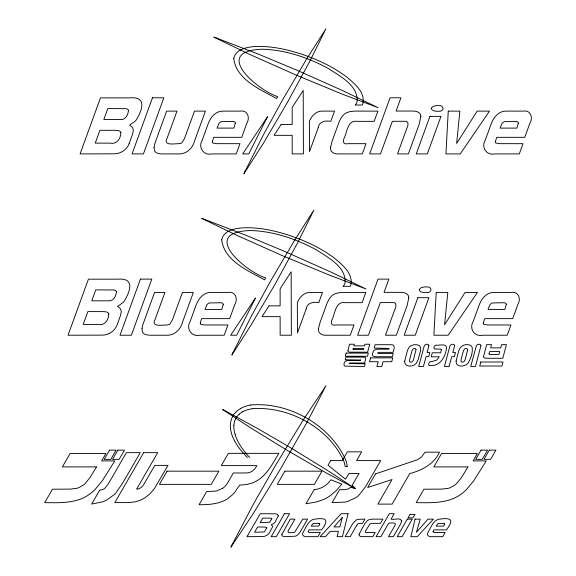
<?xml version="1.0" encoding="UTF-8"?>
<svg xmlns="http://www.w3.org/2000/svg" width="576" height="576" viewBox="0 0 576 576"><rect width="100%" height="100%" fill="white"/><g stroke="black" fill="none" stroke-linecap="round" stroke-linejoin="round"><path stroke-width="0.86" d="M389.002 348.451L374.184 348.077L375.091 344.707L391.234 344.707C395.82 344.11 394.114 350.237 392.911 352.375L378.49 352.375L377.813 352.807A3.031 3.031 0 0 0 377.741 353.088L378.194 353.491L393.228 353.491L392.357 356.746L375.214 356.731L373.097 356.004A1.922 1.922 0 0 1 372.586 355.262L372.506 353.527L373.565 350.971A4.262 4.262 0 0 1 374.724 349.92L377.23 349.186L388.829 349.171L388.973 348.646M129.103 143.741L132.617 134.014L133.373 130.075L132.43 127.354L129.607 125.107L135.209 121.14A12.895 12.895 0 0 0 136.598 119.398C142.884 108.814 146.419 96.473 129.982 97.87L100.476 97.87L80.078 153.914L114.674 153.828L118.188 153.389L121.183 152.208A15.595 15.595 0 0 0 129.132 143.755M222.732 488.29L216.518 491.004L206.64 491.616L199.123 504.641A20.398 20.398 0 0 0 199.591 504.67L201.132 504.706A93.434 93.434 0 0 0 204.552 504.641L209.21 504.36A81.727 81.727 0 0 0 211.637 504.122L218.592 502.783L223.387 501.055A29.779 29.779 0 0 0 227.7 498.65L232.488 494.755A29.657 29.657 0 0 0 234.619 492.451L239.602 485.129L246.564 484.531L251.287 483.329A30.226 30.226 0 0 0 255.65 481.471C266.882 475.618 272.513 463.622 278.863 453.348L228.384 453.348L221.306 465.617L256.882 465.617C254.83 469.901 250.646 473.328 245.678 472.975L233.352 472.975L227.887 482.443A16.229 16.229 0 0 1 222.732 488.297M109.13 333.518L106.135 334.699L102.622 335.138L68.026 335.225L88.423 279.173L117.929 279.173C134.366 277.776 130.831 290.117 124.546 300.708A12.895 12.895 0 0 1 123.156 302.45L117.554 306.418L120.377 308.657L121.313 311.386L120.564 315.317L117.043 325.051A15.595 15.595 0 0 1 109.116 333.482M250.438 405.014C288.583 401.551 330.199 424.93 345.794 460.13A31.255 31.255 0 0 1 347.184 466.416M252.295 408.665C288.634 406.073 328.334 427.349 343.735 460.807A29.282 29.282 0 0 1 345.096 466.416L347.162 466.423M247.493 457.466C241.049 451.188 235.26 443.952 232.135 435.427A37.966 37.966 0 0 1 231.552 433.642L230.688 429.948A23.933 23.933 0 0 1 230.357 425.47A12.485 12.485 0 0 1 230.429 424.174L230.76 421.74A12.29 12.29 0 0 1 231.098 420.3A18.598 18.598 0 0 1 233.244 415.469M249.682 457.466C243.403 450.842 237.83 443.246 235.109 434.441M235.166 434.426A25.848 25.848 0 0 1 233.806 425.592M233.87 425.592A9.684 9.684 0 0 1 233.964 424.498L234.094 423.418A15.502 15.502 0 0 0 234.18 423.022L234.295 422.496A9.475 9.475 0 0 1 234.598 421.322M234.576 421.315A15.084 15.084 0 0 1 236.426 417.485M236.34 417.42A18.216 18.216 0 0 1 239.191 414.259M239.155 414.209A20.57 20.57 0 0 1 242.726 411.746M242.683 411.66A30.204 30.204 0 0 1 252.302 408.751M240.826 408.305A33.646 33.646 0 0 1 250.445 405.065M236.599 411.386A24.365 24.365 0 0 1 240.869 408.384M233.158 415.411A21.37 21.37 0 0 1 236.642 411.437M416.009 349.812L413.395 360.072L412.279 361.714A2.318 2.318 0 0 1 411.314 362.124A2.462 2.462 0 0 1 410.688 362.146L409.997 361.93A1.102 1.102 0 0 1 409.651 361.577L409.514 360.072L411.977 350.856L413.172 348.934A2.34 2.34 0 0 1 414.77 348.494L415.454 348.71A1.116 1.116 0 0 1 415.8 349.07L416.009 349.812M483.343 322.877L483.394 323.59A1.289 1.289 0 0 0 483.898 324.338L487.57 324.979L510.962 324.986L507.233 335.225L482.818 335.225C474.494 337.162 468.806 328.536 473.206 321.437L478.85 305.935C481.061 299.29 486.295 292.262 493.999 292.421L511.142 292.421C518.587 291.038 521.258 298.966 517.853 304.502L512.705 318.636L484.646 318.636L483.343 322.877M495.396 141.566L495.446 142.279A1.289 1.289 0 0 0 495.95 143.028L499.622 143.669L523.015 143.676L519.293 153.914L494.87 153.914C486.547 155.851 480.859 147.233 485.258 140.126L490.903 124.632C493.114 117.986 498.348 110.959 506.052 111.118L523.195 111.118C530.64 109.735 533.311 117.655 529.906 123.199L524.758 137.326L496.699 137.326L495.396 141.566M200.297 322.877L200.347 323.59A1.289 1.289 0 0 0 200.851 324.338L204.523 324.979L227.916 324.986L224.194 335.225L199.771 335.225C191.448 337.162 185.76 328.536 190.166 321.437L195.804 305.935C198.014 299.29 203.249 292.262 210.953 292.421L228.096 292.421C235.541 291.038 238.205 298.966 234.806 304.502L229.658 318.636L201.6 318.636L200.297 322.877M212.35 141.566L212.4 142.279A1.289 1.289 0 0 0 212.904 143.028L216.576 143.669L239.969 143.676L236.246 153.914L211.824 153.914C203.501 155.851 197.813 147.233 202.219 140.126L207.857 124.632C210.067 117.986 215.302 110.959 223.006 111.118L240.149 111.118C247.594 109.735 250.258 117.655 246.859 123.199L241.718 137.326L213.653 137.326L212.35 141.566M347.926 350.59L348.307 351.77L349.805 352.159L367.603 352.188L369.734 344.232L364.961 344.232L364.522 345.874L353.815 345.874L354.254 344.232L349.502 344.232L347.926 350.59M221.724 239.897C224.1 260.798 248.422 270.9 264.636 279.864L265.608 277.934C244.526 271.03 199.462 231.998 250.495 230.544C273.722 231.178 296.323 238.975 316.606 249.984C328.176 257.674 346.838 267.091 344.959 283.442A9.223 9.223 0 0 1 343.181 286.33L350.23 286.337A9.756 9.756 0 0 0 350.813 285.062C353.441 273.406 342.115 264.593 334.224 257.99C320.551 247.774 304.862 240.545 288.727 235.159C273.845 230.45 258.242 227.023 242.539 227.873C234.626 228.499 223.423 230.566 221.724 239.897M233.777 58.586C236.153 79.488 260.474 89.597 276.689 98.554L277.661 96.624C256.586 89.726 211.514 50.688 262.548 49.234C285.775 49.874 308.376 57.665 328.658 68.674C340.229 76.363 358.891 85.788 357.012 102.132A9.223 9.223 0 0 1 355.234 105.019L362.282 105.026A9.756 9.756 0 0 0 362.866 103.752C365.494 92.095 354.168 83.282 346.277 76.687C332.604 66.463 316.922 59.234 300.78 53.856C285.898 49.14 270.295 45.713 254.592 46.562C246.679 47.196 235.476 49.262 233.777 58.586M428.861 345.744L427.154 352.519L429.818 352.519L428.71 356.652L426.053 356.652L423.41 366.502L418.709 366.502L424.152 346.234A3.067 3.067 0 0 1 427.032 344.21L428.371 344.664A1.426 1.426 0 0 1 428.71 345.125L428.861 345.744M454.55 345.744L452.844 352.519L455.501 352.519L454.399 356.645L451.735 356.645L449.1 366.502L444.398 366.502L449.842 346.234A3.067 3.067 0 0 1 452.722 344.21L454.061 344.664A1.426 1.426 0 0 1 454.399 345.125L454.55 345.744M483.617 356.364L483.718 357.264A1.202 1.202 0 0 0 484.178 357.854L485.906 358.272L502.776 358.286L506.434 344.635L501.588 344.635L500.724 347.868L490.63 347.868L491.494 344.635L486.626 344.635L483.617 356.364M308.138 531.77L309.247 532.454L320.321 532.483L317.894 536.674L307.008 536.674C304.423 537.3 301.306 535.14 303.062 532.397C305.82 528.091 307.498 522.101 312.466 519.696A7.027 7.027 0 0 1 314.611 519.163C327.154 517.298 328.86 520.243 321.566 529.877L309.06 529.877L308.138 531.77M433.015 531.77L434.124 532.454L445.198 532.483L442.771 536.674L431.885 536.674C429.3 537.3 426.182 535.14 427.939 532.397C430.697 528.091 432.374 522.101 437.342 519.696A7.027 7.027 0 0 1 439.495 519.163C452.03 517.298 453.744 520.243 446.443 529.877L433.937 529.877L433.015 531.77M141.991 328.687L142.337 331.675A4.507 4.507 0 0 0 143.878 333.749L145.57 334.627L149.141 335.218L166.234 335.225C173.858 335.758 180.382 330.005 182.282 322.862L193.363 292.421L182.441 292.421L172.469 319.766L169.898 324.029A3.838 3.838 0 0 1 168.732 324.677L166.759 324.986C162.101 324.929 150.343 327.499 155.261 318.974L164.923 292.421L154.57 292.421L142.826 324.742L141.991 328.687M154.044 147.377L154.39 150.372A4.507 4.507 0 0 0 155.93 152.438L157.622 153.317L161.194 153.907L178.286 153.914C185.911 154.454 192.434 148.694 194.335 141.559L205.416 111.118L194.494 111.118L184.522 138.456L181.951 142.718A3.838 3.838 0 0 1 180.785 143.374L178.812 143.676C174.154 143.618 162.396 146.196 167.314 137.671L176.983 111.118L166.622 111.118L154.879 143.431L154.044 147.377M480.917 345.766L475.474 366.502L470.729 366.502L476.266 346.018A3.096 3.096 0 0 1 479.074 344.21L480.442 344.664A1.404 1.404 0 0 1 480.78 345.139L480.917 345.766M108.814 314.035C108.684 320.033 104.494 326.03 97.934 324.439L83.182 324.439L87.854 311.602L102.233 311.602C104.364 311.846 108.288 311.177 108.814 314.035M120.874 132.725C120.737 138.722 116.546 144.72 109.987 143.129L95.234 143.129L99.907 130.298L114.286 130.298C116.417 130.543 120.341 129.866 120.874 132.725M266.753 527.818L264.55 531.598A2.275 2.275 0 0 1 263.938 531.965L254.549 532.253L257.587 526.997L265.313 527.054L266.753 527.818M360.619 360.022L360.49 360.569L347.789 360.569L345.809 361.022A3.334 3.334 0 0 0 344.873 361.764L343.951 363.758L344.182 365.587A1.706 1.706 0 0 0 344.7 366.12L364.457 366.502L365.17 363.845L349.114 363.506L349.632 363.01L364.73 363.01L365.76 357.998A1.03 1.03 0 0 0 365.45 357.552L363.643 357.12L345.953 357.12L345.247 359.762L360.619 360.022M408.766 297.806L407.196 305.316L396.324 335.225L385.459 335.225L394.675 309.902C396.274 307.138 397.253 301.565 392.249 302.594L380.326 302.594L368.446 335.225L357.588 335.225L378.014 279.108L388.872 279.108L384.048 292.356L400.874 292.356C404.258 292.234 408.974 293.623 408.766 297.806M420.818 116.496L419.249 124.013L408.377 153.914L397.512 153.914L406.728 128.592C408.326 125.827 409.306 120.254 404.302 121.284L392.378 121.284L380.498 153.914L369.641 153.914L390.067 97.798L400.925 97.798L396.101 111.046L412.927 111.046C416.311 110.923 421.027 112.313 420.818 116.496M456.084 361.102L456.408 363.499A3.65 3.65 0 0 0 457.337 364.788C459.835 366.71 463.514 366.278 466.114 364.788A8.006 8.006 0 0 0 468.194 362.974C470.851 358.337 473.054 352.476 472.111 347.141A3.643 3.643 0 0 0 471.19 345.852C468.684 343.93 465.005 344.362 462.398 345.859A8.014 8.014 0 0 0 460.318 347.681L458.892 350.258L456.084 361.102M404.69 361.145C403.985 366.134 410.558 367.106 413.892 365.134A7.762 7.762 0 0 0 416.052 363.528L418.14 359.662L420.646 350.208L420.624 347.63L419.566 345.83L417.593 344.815L414.173 344.693L411.559 345.499A7.819 7.819 0 0 0 408.931 347.63L407.527 350.208L404.69 361.145M489.017 353.974L489.506 354.434L498.96 354.442L499.73 351.569L489.636 351.569L489.017 353.974M353.03 349.034L353.513 349.524L363.521 349.524L363.809 348.458L353.167 348.458L353.03 349.034M318.578 328.428C317.419 333.151 322.43 335.7 326.448 335.225L350.244 335.225L353.974 324.986L336.334 324.986C330.156 326.369 330.66 321.696 332.827 317.887C334.966 312.35 336.29 301.01 345.017 302.659L362.095 302.659L365.825 292.421L342.346 292.421L337.968 292.896L334.404 294.084A11.808 11.808 0 0 0 331.502 296.1L329.126 299.052L327.132 303.055L320.004 322.596L318.578 328.428M330.631 147.118C329.472 151.841 334.483 154.397 338.501 153.914L362.297 153.914L366.026 143.676L348.386 143.676C342.209 145.066 342.713 140.386 344.88 136.577C347.018 131.047 348.343 119.7 357.077 121.356L374.155 121.356L377.878 111.118L354.398 111.118L350.021 111.586L346.457 112.781A11.808 11.808 0 0 0 343.555 114.797L341.179 117.749L339.192 121.745L332.057 141.293L330.631 147.118M436.205 292.421L433.872 335.225L448.186 335.225L477.446 292.421L465.084 292.421L444.578 324.785L447.818 292.421L436.205 292.421M448.258 111.118L445.925 153.914L460.238 153.914L489.499 111.118L477.137 111.118L456.631 143.474L459.871 111.118L448.258 111.118M441.418 349.632L440.597 352.778L432.281 352.778L431.208 356.789L439.236 356.789L437.371 359.417A6.905 6.905 0 0 1 436.018 360.41L431.359 361.627A13.788 13.788 0 0 1 430.646 361.634C428.882 361.123 427.399 366.638 430.214 365.573A27.144 27.144 0 0 0 431.071 365.551C440.482 365.926 445.608 356.378 446.443 348.178C447.271 342.85 438.257 345.787 436.032 345.161A2.462 2.462 0 0 0 434.83 345.78A2.93 2.93 0 0 0 434.009 347.155L434.095 348.552A1.166 1.166 0 0 0 434.426 348.934L441.022 349.222L441.418 349.632M116.438 291.838C116.028 296.273 113.306 301.673 108.043 300.816L91.778 300.816L95.76 289.894L113.602 289.958L115.754 290.52L116.438 291.838M128.491 110.527C128.081 114.962 125.366 120.362 120.096 119.513L103.831 119.513L107.813 108.59L125.654 108.655L127.807 109.21L128.491 110.527M223.265 304.423L221.782 309.42L204.955 309.42L207.072 304.445L209.095 302.969L221.184 302.724L222.876 303.329L223.265 304.423M235.318 123.113L233.834 128.11L217.008 128.11L219.125 123.134L221.148 121.658L233.237 121.421L234.929 122.018L235.318 123.113M281.909 534.449L281.93 535.226A1.462 1.462 0 0 0 282.463 536.069L284.702 536.674L295.416 536.191A7.596 7.596 0 0 0 297.482 535.104L300.017 532.238L307.598 519.134L302.724 519.134L294.782 532.087A2.174 2.174 0 0 1 294.214 532.354C292.176 532.793 285.804 533.606 288.634 530.021L294.919 519.134L290.304 519.134L281.909 534.449M506.311 304.423L504.828 309.42L488.002 309.42L490.118 304.445L492.142 302.969L504.23 302.724L505.922 303.329L506.311 304.423M518.364 123.113L516.881 128.11L500.054 128.11L502.171 123.134L504.194 121.658L516.283 121.421L517.975 122.018L518.364 123.113M467.618 350.114L465.048 360.007L464.054 361.526A2.52 2.52 0 0 1 462.211 362.131L461.498 361.894A1.195 1.195 0 0 1 461.131 361.526L461.03 359.712L463.471 350.64L464.45 349.135A2.578 2.578 0 0 1 466.078 348.502L467.006 348.739A1.217 1.217 0 0 1 467.381 349.114L467.618 350.114M401.695 520.906L400.795 523.678L393.329 536.674L388.49 536.674L394.481 526.298C397.98 522.317 391.018 522.67 388.627 523.303L380.902 536.674L376.063 536.674L389.347 513.677L394.186 513.677L391.046 519.106C393.732 520.308 400.27 517.039 401.695 520.906M278.33 515.851L274.982 522.266A7.164 7.164 0 0 1 273.73 523.462L271.21 524.866L272.304 525.787L272.52 526.903L269.597 532.505A8.561 8.561 0 0 1 265.428 535.939L264.456 536.342A5.818 5.818 0 0 1 263.556 536.544L246.989 536.674L260.251 513.706L275.558 513.806L277.474 514.39L278.33 515.851M271.807 518.76L269.863 521.957A2.448 2.448 0 0 1 269.287 522.288L260.136 522.576L262.721 518.098L270.67 518.126L271.807 518.76M431.302 108.194C431.345 110.534 434.434 111.038 436.262 111.269A12.852 12.852 0 0 0 438.48 111.269C444.514 111.96 444.514 104.94 438.48 105.631A12.852 12.852 0 0 0 436.262 105.631L433.066 106.423L431.302 108.194M419.249 289.498C419.292 291.845 422.381 292.342 424.21 292.572A12.852 12.852 0 0 0 426.427 292.572C432.461 293.263 432.461 286.243 426.427 286.942A12.852 12.852 0 0 0 424.21 286.942L421.013 287.726L419.249 289.498M444.665 523.915L443.621 526.104L436.118 526.104L437.738 523.786A1.85 1.85 0 0 1 438.25 523.512L443.628 523.339L444.665 523.915M319.788 523.915L318.737 526.104L311.242 526.104L312.854 523.786A1.858 1.858 0 0 1 313.366 523.512L318.744 523.339L319.788 523.915M359.071 534.355L359.266 535.759L361.001 536.587L372.794 536.674L375.214 532.483L365.94 532.433L365.285 532.174L365.299 531.403A11.038 11.038 0 0 1 365.522 530.978L369.986 523.908L372.017 523.354L380.498 523.332L382.918 519.134L372.456 519.134L368.791 519.818A6.732 6.732 0 0 0 367.344 520.639L364.882 523.49L359.071 534.355M415.066 519.134L410.846 536.674L417.226 536.674L433.454 519.134L427.939 519.134L416.398 532.397L420.242 519.134L415.066 519.134M348.084 513.706L342.432 536.674L337.09 536.674L338.414 531.331L330.156 531.331L325.447 536.674L320.134 536.674L341.201 513.706L348.084 513.706M342.23 517.536L339.869 526.91L333.965 526.91L342.23 517.536M346.126 353.11L345.29 356.242L367.51 356.242L368.352 353.11L346.126 353.11M370.541 357.862L369.504 361.728L378.202 361.728L376.891 366.617L381.73 366.617L383.04 361.728L391.73 361.728L392.767 357.862L370.541 357.862M480.787 362.016L479.707 366.026L501.934 366.026L503.006 362.016L480.787 362.016M318.312 127.44L309.499 151.668L309.398 121.291C311.522 115.87 316.303 110.779 322.56 111.118L334.548 111.118L330.826 121.356C325.764 120.312 319.147 121.342 318.312 127.44M306.259 308.75L297.446 332.971L297.346 302.602C299.47 297.18 304.25 292.082 310.507 292.421L322.495 292.421L318.773 302.659C313.711 301.622 307.094 302.652 306.259 308.75M152.474 97.798L132.055 153.914L143.417 153.914L163.843 97.798L152.474 97.798M140.422 279.108L120.002 335.225L131.364 335.225L151.79 279.108L140.422 279.108M429.912 116.381L416.246 153.914L427.298 153.914L440.964 116.381L429.912 116.381M417.859 297.691L404.194 335.225L415.246 335.225L428.911 297.691L417.859 297.691M245.023 171.367L243.922 173.729L263.57 142.992L287.294 102.607L309.701 61.466L325.93 28.8L306.288 59.544L282.557 99.929L263.779 134.143L245.023 171.367M232.97 352.67L231.869 355.039L251.518 324.302L275.242 283.91L297.648 242.777L313.877 210.11L294.235 240.847L270.504 281.232L251.726 315.454L232.97 352.67M232.193 544.558L230.904 547.2L253.62 512.986L281.11 467.978L307.116 422.1L326.03 385.639L303.322 419.861L275.825 464.868L254.023 503.021L232.193 544.558M267.458 116.842L248.753 153.914L242.705 153.914L267.458 116.842M255.406 298.152L236.7 335.225L230.652 335.225L255.406 298.152M467.957 466.898L461.57 477.461L456.574 483.581A19.058 19.058 0 0 1 454.226 485.46L450.425 487.562A15.048 15.048 0 0 1 448.121 488.354L441.691 489.118L423.929 489.218L416.167 502.661C431.51 502.769 448.834 503.705 461.693 493.697A49.896 49.896 0 0 0 466.337 489.737L473.803 480.708L486.266 460.886L473.126 460.886L477.374 453.521L441.562 453.521L433.836 466.898L467.957 466.898M96.494 466.898L90.108 477.461L85.111 483.581A19.051 19.051 0 0 1 82.757 485.453L78.962 487.562A15.041 15.041 0 0 1 76.651 488.354L70.229 489.118L52.466 489.218L44.705 502.654C60.048 502.769 77.371 503.705 90.223 493.697A49.975 49.975 0 0 0 94.874 489.737L102.341 480.708L114.804 460.879L101.664 460.879L105.912 453.521L70.099 453.521L62.374 466.898L96.494 466.898M356.443 525.823L350.179 536.674L345.146 536.674L352.735 523.598L356.364 519.905A6.257 6.257 0 0 1 357.876 519.329L364.903 519.134L362.477 523.332L358.567 523.548A2.29 2.29 0 0 0 357.905 523.894L356.443 525.823M109.562 450.13L104.234 459.36L110.779 459.36L116.107 450.13L109.562 450.13M117.857 450.13L112.529 459.36L119.131 459.36L124.459 450.13L117.857 450.13M99.67 490.212L91.67 504.058L102.434 501.876A31.903 31.903 0 0 0 106.978 499.846L113.81 494.942A30.859 30.859 0 0 0 116.114 492.595L122.623 483.185L140.285 452.642L126.382 452.642L108.302 483.926L104.782 488.362A7.265 7.265 0 0 1 103.169 489.334L99.67 490.212M143.676 452.642L114.833 502.596L128.563 502.596L135.065 501.847A30.758 30.758 0 0 0 144.864 497.83L149.954 493.848L154.325 488.758L167.99 465.379L154.843 465.379L143.402 485.1L141.228 487.498L138.773 488.83A6.358 6.358 0 0 1 137.189 489.103L136.649 489.103L157.702 452.642L143.676 452.642M167.054 471.168L159.43 484.366L211.248 484.366L218.873 471.168L167.054 471.168M284.897 471.168L277.272 484.366L314.345 484.366L321.97 471.168L284.897 471.168M284.472 513.677L271.195 536.674L276.257 536.674L289.534 513.677L284.472 513.677M330.689 460.591L328.032 465.185L345.449 479.174L349.092 473.443L359.078 473.443L352.138 485.28L355.55 488.707L350.546 487.224L349.452 488.153A7.603 7.603 0 0 1 347.868 489.024L345.017 489.672L339.595 489.686L332.107 502.654L345.06 502.078A21.132 21.132 0 0 0 347.616 501.487L355.831 497.671A24.026 24.026 0 0 0 358.812 495.317L365.386 486.958L380.7 460.591L356.63 460.591L361.685 451.829L347.371 451.829L342.317 460.591L330.689 460.591M314.122 489.686L305.993 503.77L316.915 501.854L323.993 499.291A40.306 40.306 0 0 0 330.365 495.598L336.247 490.608L341.863 484.171L330.883 479.75C327.11 485.381 320.882 489.11 314.122 489.686M375.516 473.911L367.654 487.526L392.083 479.52L377.878 504.115L392.134 504.115L409.745 473.616C421.884 470.29 434.038 464.256 439.474 452.174L425.045 452.174L421.445 457.07L417.571 459.691L375.516 473.911M407.318 519.134L397.188 536.674L402.113 536.674L412.243 519.134L407.318 519.134M410.062 514.375L408.046 517.874L412.97 517.874L414.994 514.375L410.062 514.375M481.025 450.13L475.697 459.36L482.242 459.36L487.57 450.13L481.025 450.13M489.319 450.13L483.991 459.36L490.594 459.36L495.922 450.13L489.319 450.13M281.081 124.553L274.082 135.338L292.19 135.338L292.205 153.914L303.415 153.914L303.206 90.468L292.169 107.474L292.183 124.553L281.081 124.553M269.028 305.863L262.022 316.649L280.138 316.649L280.152 335.225L291.362 335.225L291.154 271.778L280.116 288.778L280.13 305.863L269.028 305.863M216.403 38.009L213.775 37.08L249.134 54.151L295.121 74.628L341.546 93.852L378.058 107.676L342.691 90.612L296.712 70.128L258.062 54.007L216.403 38.009M204.35 219.319L201.722 218.39L237.082 235.454L283.068 255.938L329.494 275.155L366.005 288.979L330.638 271.922L284.659 251.431L246.01 235.31L204.35 219.319M224.784 410.623L222.638 409.522L250.834 427.997L287.741 450.648L325.217 472.349L354.874 488.369L326.678 469.894L289.771 447.242L258.588 429.077L224.784 410.623"/></g></svg>
